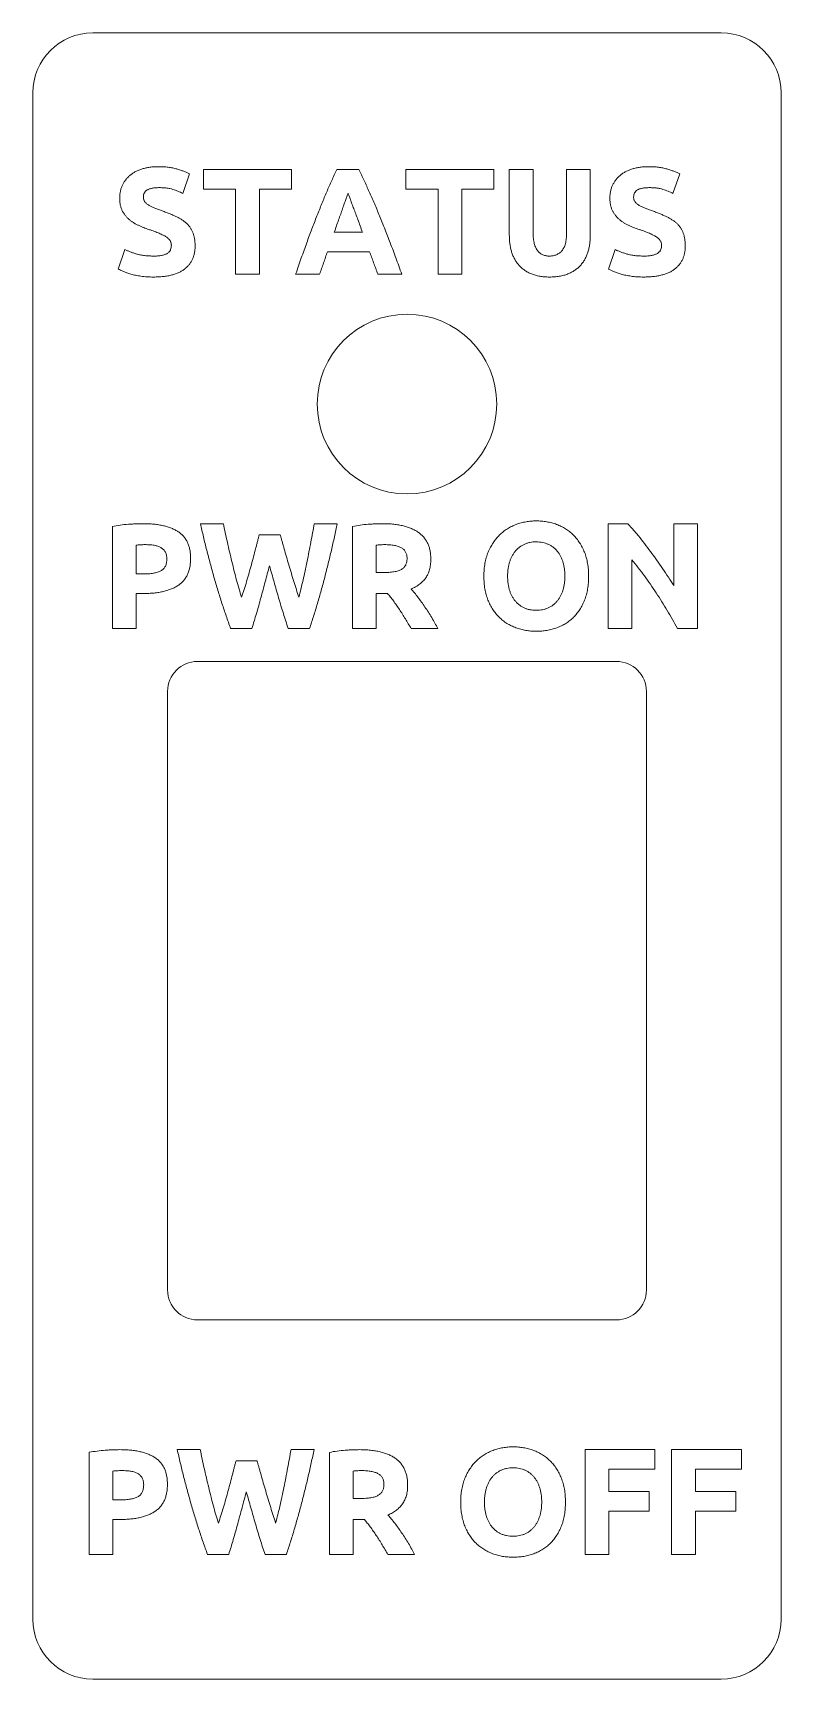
# Model space of a CAD drawing. Header units: millimetres. Extents: x 0 to 25, y 0 to 55.
import ezdxf

# ---------------------------------------------------------------- set-up
doc = ezdxf.new("R2010")
doc.units = ezdxf.units.MM
doc.layers.get('0').update_dxf_attribs({"lineweight": 5})
doc.layers.add('Layer1', color=50, linetype='Continuous', lineweight=15)

msp = doc.modelspace()

# ---------------------------------------------------------------- linework, layer by layer
for p, q in [((5.232, 50.289), (5.005, 49.64)), ((5.699, 49.784), (5.699, 50.438)), ((5.699, 50.438), (8.639, 50.438)), ((8.639, 50.438), (8.639, 49.784)), ((10.156, 50.438), (10.89, 50.438)), ((12.466, 49.784), (12.466, 50.438)), ((12.466, 50.438), (15.406, 50.438)), ((15.406, 50.438), (15.406, 49.784)), ((15.919, 48.247), (15.919, 50.438)), ((15.919, 50.438), (16.712, 50.438)), ((16.712, 50.438), (16.712, 48.323)), ((17.832, 48.323), (17.832, 50.438)), ((17.832, 50.438), (18.626, 50.438)), ((18.626, 50.438), (18.626, 48.247)), ((21.612, 50.289), (21.385, 49.64)), ((6.772, 49.784), (5.699, 49.784)), ((6.772, 46.938), (6.772, 49.784)), ((7.566, 49.784), (7.566, 46.938)), ((8.639, 49.784), (7.566, 49.784)), ((13.539, 49.784), (12.466, 49.784)), ((13.539, 46.938), (13.539, 49.784)), ((15.406, 49.784), (14.332, 49.784)), ((14.332, 49.784), (14.332, 46.938)), ((10.07, 48.338), (11.009, 48.338)), ((2.852, 47.112), (3.074, 47.766)), ((11.251, 47.684), (9.841, 47.684)), ((19.232, 47.112), (19.454, 47.766)), ((7.566, 46.938), (6.772, 46.938)), ((9.579, 46.938), (8.779, 46.938)), ((12.326, 46.938), (11.525, 46.938)), ((14.332, 46.938), (13.539, 46.938)), ((2.655, 35.103), (2.655, 38.513)), ((5.595, 38.603), (6.365, 38.603)), ((9.4, 38.603), (10.169, 38.603)), ((10.682, 35.103), (10.682, 38.512)), ((19.222, 35.103), (19.222, 38.603)), ((19.222, 38.603), (19.88, 38.603)), ((21.415, 36.534), (21.415, 38.603)), ((21.415, 38.603), (22.209, 38.603)), ((22.209, 38.603), (22.209, 35.103)), ((7.56, 38.229), (8.263, 38.229)), ((3.449, 37.888), (3.449, 36.923)), ((11.475, 37.887), (11.475, 36.969)), ((3.449, 36.923), (3.686, 36.923)), ((11.475, 36.969), (11.693, 36.969)), ((20.015, 37.398), (20.015, 35.103)), ((3.688, 36.269), (3.449, 36.269)), ((3.449, 36.269), (3.449, 35.103)), ((11.849, 36.269), (11.475, 36.269)), ((11.475, 36.269), (11.475, 35.103)), ((3.449, 35.103), (2.655, 35.103)), ((7.316, 35.103), (6.607, 35.103)), ((9.243, 35.103), (8.53, 35.103)), ((11.475, 35.103), (10.682, 35.103)), ((13.529, 35.103), (12.637, 35.103)), ((20.015, 35.103), (19.222, 35.103)), ((22.209, 35.103), (21.536, 35.103)), ((1.881, 4.165), (1.881, 7.576)), ((4.821, 7.665), (5.591, 7.665)), ((6.786, 7.292), (7.489, 7.292)), ((8.626, 7.665), (9.395, 7.665)), ((9.908, 4.165), (9.908, 7.575)), ((18.448, 7.665), (20.781, 7.665)), ((18.448, 4.165), (18.448, 7.665)), ((20.781, 7.665), (20.781, 7.012)), ((21.341, 4.165), (21.341, 7.665)), ((21.341, 7.665), (23.675, 7.665)), ((23.675, 7.665), (23.675, 7.012)), ((2.675, 6.951), (2.675, 5.985)), ((10.701, 6.95), (10.701, 6.032)), ((19.241, 7.012), (19.241, 6.265)), ((20.781, 7.012), (19.241, 7.012)), ((23.675, 7.012), (22.135, 7.012)), ((22.135, 7.012), (22.135, 6.265)), ((19.241, 6.265), (20.595, 6.265)), ((20.595, 6.265), (20.595, 5.612)), ((22.135, 6.265), (23.488, 6.265)), ((23.488, 6.265), (23.488, 5.612)), ((2.675, 5.985), (2.912, 5.985)), ((10.701, 6.032), (10.919, 6.032)), ((19.241, 5.612), (19.241, 4.165)), ((20.595, 5.612), (19.241, 5.612)), ((23.488, 5.612), (22.135, 5.612)), ((22.135, 5.612), (22.135, 4.165)), ((2.914, 5.332), (2.675, 5.332)), ((2.675, 5.332), (2.675, 4.165)), ((11.075, 5.332), (10.701, 5.332)), ((10.701, 5.332), (10.701, 4.165)), ((2.675, 4.165), (1.881, 4.165)), ((6.542, 4.165), (5.833, 4.165)), ((8.469, 4.165), (7.756, 4.165)), ((10.701, 4.165), (9.908, 4.165)), ((12.755, 4.165), (11.863, 4.165)), ((19.241, 4.165), (18.448, 4.165)), ((22.135, 4.165), (21.341, 4.165))]:
    msp.add_line(p, q)
for points, knots in [([(2.899, 49.474), (2.9, 49.513), (2.902, 49.591), (2.919, 49.705), (2.947, 49.813), (2.988, 49.914), (3.038, 50.008), (3.098, 50.096), (3.169, 50.175), (3.248, 50.248), (3.337, 50.313), (3.434, 50.37), (3.541, 50.419), (3.656, 50.46), (3.779, 50.491), (3.91, 50.515), (4.049, 50.529), (4.144, 50.53), (4.192, 50.531)], [0, 0, 0, 0, 0.063219, 0.123921, 0.182837, 0.240385, 0.297057, 0.35304, 0.409307, 0.466062, 0.524249, 0.583978, 0.645855, 0.710427, 0.778078, 0.848519, 0.922489, 1, 1, 1, 1]), ([(4.192, 50.531), (4.25, 50.53), (4.36, 50.529), (4.52, 50.514), (4.668, 50.492), (4.803, 50.457), (4.926, 50.418), (5.039, 50.379), (5.14, 50.336), (5.202, 50.304), (5.232, 50.289)], [0, 0, 0, 0, 0.15893, 0.307608, 0.445879, 0.574762, 0.695152, 0.805709, 0.907177, 1, 1, 1, 1]), ([(8.779, 46.938), (8.811, 47.03), (8.874, 47.212), (8.967, 47.479), (9.058, 47.735), (9.147, 47.981), (9.234, 48.217), (9.319, 48.447), (9.405, 48.669), (9.516, 48.953), (9.652, 49.294), (9.816, 49.689), (9.982, 50.068), (10.098, 50.315), (10.156, 50.438)], [0, 0, 0, 0, 0.078133, 0.153266, 0.225465, 0.294666, 0.361549, 0.42673, 0.49003, 0.551383, 0.669731, 0.782656, 0.892068, 1, 1, 1, 1]), ([(10.89, 50.438), (10.949, 50.315), (11.068, 50.068), (11.241, 49.689), (11.414, 49.294), (11.557, 48.953), (11.673, 48.669), (11.762, 48.447), (11.851, 48.218), (11.942, 47.98), (12.035, 47.735), (12.129, 47.479), (12.227, 47.212), (12.292, 47.03), (12.326, 46.938)], [0, 0, 0, 0, 0.1077962, 0.2173599, 0.3305362, 0.4489984, 0.5103507, 0.5736336, 0.6387789, 0.7056109, 0.7748091, 0.8469163, 0.9220014, 1, 1, 1, 1]), ([(19.279, 49.474), (19.28, 49.513), (19.282, 49.591), (19.299, 49.705), (19.327, 49.813), (19.368, 49.914), (19.418, 50.008), (19.478, 50.096), (19.549, 50.175), (19.628, 50.248), (19.717, 50.313), (19.814, 50.37), (19.921, 50.419), (20.036, 50.46), (20.159, 50.491), (20.29, 50.515), (20.429, 50.529), (20.524, 50.53), (20.572, 50.531)], [0, 0, 0, 0, 0.063219, 0.123921, 0.182837, 0.240385, 0.297057, 0.35304, 0.409307, 0.466062, 0.524249, 0.583978, 0.645855, 0.710427, 0.778078, 0.848519, 0.922489, 1, 1, 1, 1]), ([(20.572, 50.531), (20.63, 50.53), (20.74, 50.529), (20.9, 50.514), (21.048, 50.492), (21.183, 50.457), (21.306, 50.418), (21.419, 50.379), (21.52, 50.336), (21.582, 50.304), (21.612, 50.289)], [0, 0, 0, 0, 0.15893, 0.307608, 0.445879, 0.574762, 0.695152, 0.805709, 0.907177, 1, 1, 1, 1]), ([(4.233, 49.831), (4.21, 49.831), (4.165, 49.83), (4.1, 49.826), (4.041, 49.821), (3.987, 49.812), (3.937, 49.801), (3.892, 49.788), (3.853, 49.772), (3.809, 49.749), (3.762, 49.712), (3.72, 49.656), (3.696, 49.589), (3.694, 49.541), (3.692, 49.516)], [0, 0, 0, 0, 0.098891, 0.189667, 0.274518, 0.351726, 0.423441, 0.488943, 0.548042, 0.602869, 0.702592, 0.796938, 0.894342, 1, 1, 1, 1]), ([(3.692, 49.516), (3.693, 49.5), (3.693, 49.471), (3.704, 49.428), (3.719, 49.39), (3.74, 49.354), (3.768, 49.323), (3.8, 49.292), (3.838, 49.264), (3.896, 49.228), (3.976, 49.185), (4.082, 49.14), (4.199, 49.097), (4.281, 49.069), (4.324, 49.054)], [0, 0, 0, 0, 0.055139, 0.106204, 0.155999, 0.204237, 0.253786, 0.306916, 0.362995, 0.423086, 0.551638, 0.688579, 0.837835, 1, 1, 1, 1]), ([(5.005, 49.64), (4.953, 49.664), (4.845, 49.715), (4.701, 49.766), (4.575, 49.8), (4.469, 49.818), (4.354, 49.829), (4.275, 49.83), (4.233, 49.831)], [0, 0, 0, 0, 0.214882, 0.445942, 0.568996, 0.702527, 0.845656, 1, 1, 1, 1]), ([(10.529, 49.646), (10.524, 49.632), (10.513, 49.6), (10.496, 49.55), (10.474, 49.494), (10.453, 49.431), (10.429, 49.362), (10.403, 49.289), (10.375, 49.21), (10.336, 49.095), (10.282, 48.943), (10.213, 48.752), (10.142, 48.548), (10.094, 48.409), (10.07, 48.338)], [0, 0, 0, 0, 0.033421, 0.07183, 0.114906, 0.16329, 0.215667, 0.272041, 0.33273, 0.396744, 0.533929, 0.681264, 0.83723, 1, 1, 1, 1]), ([(11.009, 48.338), (10.984, 48.41), (10.935, 48.551), (10.861, 48.757), (10.791, 48.95), (10.723, 49.126), (10.664, 49.284), (10.617, 49.404), (10.586, 49.492), (10.565, 49.548), (10.546, 49.6), (10.535, 49.631), (10.529, 49.646)], [0, 0, 0, 0, 0.164562, 0.322367, 0.470432, 0.605821, 0.727807, 0.835225, 0.883031, 0.927039, 0.965418, 1, 1, 1, 1]), ([(20.613, 49.831), (20.59, 49.831), (20.545, 49.83), (20.48, 49.826), (20.421, 49.821), (20.367, 49.812), (20.317, 49.801), (20.272, 49.788), (20.233, 49.772), (20.189, 49.749), (20.142, 49.712), (20.1, 49.656), (20.076, 49.589), (20.074, 49.541), (20.072, 49.516)], [0, 0, 0, 0, 0.098891, 0.189667, 0.274518, 0.351726, 0.423441, 0.488943, 0.548042, 0.602869, 0.702592, 0.796938, 0.894342, 1, 1, 1, 1]), ([(20.072, 49.516), (20.073, 49.5), (20.073, 49.471), (20.084, 49.428), (20.099, 49.39), (20.12, 49.354), (20.148, 49.323), (20.18, 49.292), (20.218, 49.264), (20.276, 49.228), (20.356, 49.185), (20.462, 49.14), (20.579, 49.097), (20.661, 49.069), (20.704, 49.054)], [0, 0, 0, 0, 0.055139, 0.106204, 0.155999, 0.204237, 0.253786, 0.306916, 0.362995, 0.423086, 0.551638, 0.688579, 0.837835, 1, 1, 1, 1]), ([(21.385, 49.64), (21.333, 49.664), (21.225, 49.715), (21.081, 49.766), (20.955, 49.8), (20.849, 49.818), (20.734, 49.829), (20.655, 49.83), (20.613, 49.831)], [0, 0, 0, 0, 0.214882, 0.445942, 0.568996, 0.702527, 0.845656, 1, 1, 1, 1]), ([(3.877, 48.432), (3.818, 48.453), (3.7, 48.496), (3.555, 48.557), (3.441, 48.613), (3.36, 48.659), (3.284, 48.712), (3.212, 48.769), (3.145, 48.831), (3.086, 48.902), (3.032, 48.977), (2.984, 49.059), (2.946, 49.15), (2.918, 49.25), (2.902, 49.359), (2.9, 49.434), (2.899, 49.474)], [0, 0, 0, 0, 0.120871, 0.243844, 0.305424, 0.365845, 0.425494, 0.484928, 0.543972, 0.602843, 0.663034, 0.723864, 0.786837, 0.853426, 0.923984, 1, 1, 1, 1]), ([(4.324, 49.054), (4.368, 49.037), (4.456, 49.005), (4.581, 48.955), (4.697, 48.904), (4.805, 48.855), (4.905, 48.803), (4.995, 48.748), (5.077, 48.688), (5.149, 48.623), (5.215, 48.555), (5.269, 48.479), (5.317, 48.399), (5.354, 48.311), (5.383, 48.217), (5.404, 48.113), (5.416, 48), (5.418, 47.921), (5.419, 47.88)], [0, 0, 0, 0, 0.0818631, 0.1590654, 0.231652, 0.2991239, 0.3626657, 0.4228972, 0.4807224, 0.5359016, 0.5895419, 0.6426195, 0.6956349, 0.7491862, 0.8050514, 0.8654268, 0.9299699, 1, 1, 1, 1]), ([(20.257, 48.432), (20.198, 48.453), (20.08, 48.496), (19.935, 48.557), (19.821, 48.613), (19.74, 48.659), (19.664, 48.712), (19.592, 48.769), (19.525, 48.831), (19.466, 48.902), (19.412, 48.977), (19.364, 49.059), (19.326, 49.15), (19.298, 49.25), (19.282, 49.359), (19.28, 49.434), (19.279, 49.474)], [0, 0, 0, 0, 0.1208715, 0.243844, 0.3054243, 0.3658453, 0.425494, 0.484928, 0.5439715, 0.6028435, 0.663034, 0.723864, 0.7868369, 0.853426, 0.9239845, 1, 1, 1, 1]), ([(20.704, 49.054), (20.748, 49.037), (20.836, 49.005), (20.961, 48.955), (21.077, 48.904), (21.185, 48.855), (21.285, 48.803), (21.375, 48.748), (21.457, 48.688), (21.529, 48.623), (21.595, 48.555), (21.649, 48.479), (21.697, 48.399), (21.734, 48.311), (21.763, 48.217), (21.784, 48.113), (21.796, 48), (21.798, 47.921), (21.799, 47.88)], [0, 0, 0, 0, 0.0818631, 0.1590654, 0.231652, 0.2991239, 0.3626657, 0.4228972, 0.4807224, 0.5359016, 0.5895419, 0.6426195, 0.6956349, 0.7491862, 0.8050514, 0.8654268, 0.9299699, 1, 1, 1, 1]), ([(4.626, 47.904), (4.625, 47.918), (4.624, 47.946), (4.615, 47.986), (4.602, 48.025), (4.583, 48.061), (4.558, 48.095), (4.528, 48.128), (4.492, 48.159), (4.451, 48.188), (4.403, 48.217), (4.349, 48.245), (4.288, 48.275), (4.22, 48.306), (4.144, 48.336), (4.061, 48.368), (3.972, 48.4), (3.909, 48.421), (3.877, 48.432)], [0, 0, 0, 0, 0.0428087, 0.08483, 0.1260557, 0.1676136, 0.2110729, 0.2566811, 0.3044649, 0.356023, 0.412172, 0.4758529, 0.5458809, 0.622331, 0.7063602, 0.7969406, 0.8948092, 1, 1, 1, 1]), ([(21.006, 47.904), (21.005, 47.918), (21.004, 47.946), (20.995, 47.986), (20.982, 48.025), (20.963, 48.061), (20.938, 48.095), (20.908, 48.128), (20.872, 48.159), (20.831, 48.188), (20.783, 48.217), (20.729, 48.245), (20.668, 48.275), (20.6, 48.306), (20.524, 48.336), (20.441, 48.368), (20.352, 48.4), (20.289, 48.421), (20.257, 48.432)], [0, 0, 0, 0, 0.0428087, 0.08483, 0.1260557, 0.1676136, 0.2110729, 0.2566811, 0.3044649, 0.356023, 0.412172, 0.4758529, 0.5458809, 0.622331, 0.7063602, 0.7969406, 0.8948092, 1, 1, 1, 1]), ([(5.419, 47.88), (5.418, 47.84), (5.417, 47.762), (5.399, 47.649), (5.372, 47.542), (5.335, 47.442), (5.286, 47.349), (5.226, 47.263), (5.155, 47.185), (5.074, 47.113), (4.981, 47.049), (4.878, 46.994), (4.763, 46.947), (4.638, 46.91), (4.502, 46.88), (4.354, 46.859), (4.196, 46.847), (4.087, 46.845), (4.031, 46.844)], [0, 0, 0, 0, 0.060865, 0.118966, 0.174453, 0.22831, 0.281551, 0.334527, 0.387829, 0.442732, 0.499506, 0.558898, 0.62142, 0.687692, 0.758314, 0.833981, 0.914319, 1, 1, 1, 1]), ([(4.047, 47.544), (4.074, 47.544), (4.126, 47.545), (4.2, 47.55), (4.267, 47.559), (4.327, 47.57), (4.38, 47.585), (4.428, 47.603), (4.47, 47.622), (4.506, 47.645), (4.538, 47.67), (4.564, 47.698), (4.585, 47.727), (4.605, 47.77), (4.622, 47.829), (4.624, 47.879), (4.626, 47.904)], [0, 0, 0, 0, 0.1054772, 0.2017474, 0.2881758, 0.3659199, 0.4374452, 0.5026887, 0.5620774, 0.6174726, 0.6683544, 0.717643, 0.7636183, 0.8086781, 0.9007684, 1, 1, 1, 1]), ([(17.261, 46.844), (17.204, 46.845), (17.096, 46.847), (16.939, 46.868), (16.793, 46.899), (16.66, 46.946), (16.538, 47.002), (16.428, 47.07), (16.328, 47.148), (16.239, 47.236), (16.162, 47.334), (16.096, 47.441), (16.039, 47.557), (15.995, 47.681), (15.961, 47.813), (15.936, 47.952), (15.922, 48.097), (15.92, 48.196), (15.919, 48.247)], [0, 0, 0, 0, 0.076291, 0.147475, 0.214412, 0.277971, 0.3385, 0.397026, 0.45367, 0.50991, 0.566295, 0.622616, 0.680621, 0.740226, 0.80194, 0.865314, 0.931318, 1, 1, 1, 1]), ([(16.712, 48.323), (16.713, 48.289), (16.714, 48.223), (16.721, 48.129), (16.734, 48.042), (16.752, 47.963), (16.775, 47.892), (16.802, 47.827), (16.831, 47.769), (16.866, 47.718), (16.905, 47.675), (16.946, 47.637), (16.993, 47.607), (17.043, 47.583), (17.097, 47.566), (17.152, 47.554), (17.21, 47.545), (17.25, 47.544), (17.27, 47.544)], [0, 0, 0, 0, 0.093713, 0.180287, 0.260817, 0.334992, 0.403129, 0.467004, 0.526558, 0.58242, 0.635486, 0.686663, 0.736958, 0.787532, 0.838949, 0.891058, 0.944428, 1, 1, 1, 1]), ([(18.626, 48.247), (18.625, 48.196), (18.623, 48.097), (18.607, 47.951), (18.582, 47.811), (18.546, 47.678), (18.5, 47.553), (18.445, 47.436), (18.376, 47.33), (18.298, 47.231), (18.208, 47.143), (18.106, 47.066), (17.994, 46.999), (17.87, 46.942), (17.734, 46.898), (17.587, 46.867), (17.428, 46.848), (17.317, 46.845), (17.261, 46.844)], [0, 0, 0, 0, 0.068055, 0.133816, 0.197314, 0.258948, 0.31854, 0.376309, 0.432915, 0.488989, 0.544948, 0.601652, 0.660313, 0.721042, 0.784742, 0.851957, 0.923424, 1, 1, 1, 1]), ([(17.27, 47.544), (17.29, 47.545), (17.33, 47.546), (17.389, 47.554), (17.444, 47.568), (17.497, 47.588), (17.546, 47.613), (17.593, 47.643), (17.636, 47.68), (17.678, 47.721), (17.714, 47.77), (17.747, 47.826), (17.772, 47.891), (17.795, 47.962), (17.812, 48.042), (17.824, 48.128), (17.831, 48.223), (17.832, 48.289), (17.832, 48.323)], [0, 0, 0, 0, 0.056181, 0.109468, 0.161804, 0.213176, 0.26337, 0.314512, 0.365749, 0.419132, 0.474448, 0.533696, 0.596598, 0.665266, 0.739036, 0.819343, 0.906449, 1, 1, 1, 1]), ([(21.799, 47.88), (21.798, 47.84), (21.797, 47.762), (21.779, 47.649), (21.752, 47.542), (21.715, 47.442), (21.666, 47.349), (21.606, 47.263), (21.535, 47.185), (21.454, 47.113), (21.361, 47.049), (21.258, 46.994), (21.143, 46.947), (21.018, 46.91), (20.882, 46.88), (20.734, 46.859), (20.576, 46.847), (20.467, 46.845), (20.411, 46.844)], [0, 0, 0, 0, 0.060865, 0.118966, 0.174453, 0.22831, 0.281551, 0.334527, 0.387829, 0.442732, 0.499506, 0.558898, 0.62142, 0.687692, 0.758314, 0.833981, 0.914319, 1, 1, 1, 1]), ([(20.427, 47.544), (20.454, 47.544), (20.506, 47.545), (20.58, 47.55), (20.647, 47.559), (20.707, 47.57), (20.76, 47.585), (20.808, 47.603), (20.85, 47.622), (20.886, 47.645), (20.918, 47.67), (20.944, 47.698), (20.965, 47.727), (20.985, 47.77), (21.002, 47.829), (21.004, 47.879), (21.006, 47.904)], [0, 0, 0, 0, 0.105477, 0.201747, 0.288176, 0.36592, 0.437445, 0.502689, 0.562077, 0.617473, 0.668354, 0.717643, 0.763618, 0.808678, 0.900768, 1, 1, 1, 1]), ([(3.074, 47.766), (3.102, 47.752), (3.16, 47.722), (3.255, 47.684), (3.358, 47.645), (3.472, 47.61), (3.597, 47.579), (3.735, 47.559), (3.887, 47.547), (3.992, 47.545), (4.047, 47.544)], [0, 0, 0, 0, 0.093495, 0.195325, 0.304037, 0.421414, 0.548618, 0.686937, 0.837181, 1, 1, 1, 1]), ([(9.841, 47.684), (9.819, 47.624), (9.777, 47.5), (9.71, 47.314), (9.645, 47.125), (9.601, 47), (9.579, 46.938)], [0, 0, 0, 0, 0.243074, 0.495194, 0.749924, 1, 1, 1, 1]), ([(11.525, 46.938), (11.501, 47.002), (11.454, 47.131), (11.383, 47.321), (11.316, 47.505), (11.272, 47.626), (11.251, 47.684)], [0, 0, 0, 0, 0.259869, 0.51598, 0.764804, 1, 1, 1, 1]), ([(19.454, 47.766), (19.482, 47.752), (19.54, 47.722), (19.635, 47.684), (19.738, 47.645), (19.852, 47.61), (19.977, 47.579), (20.115, 47.559), (20.267, 47.547), (20.372, 47.545), (20.427, 47.544)], [0, 0, 0, 0, 0.093495, 0.195325, 0.304037, 0.421414, 0.548618, 0.686937, 0.837181, 1, 1, 1, 1]), ([(4.031, 46.844), (3.993, 46.844), (3.919, 46.844), (3.811, 46.851), (3.708, 46.858), (3.611, 46.871), (3.52, 46.886), (3.434, 46.902), (3.353, 46.92), (3.256, 46.944), (3.147, 46.979), (3.032, 47.022), (2.936, 47.067), (2.879, 47.098), (2.852, 47.112)], [0, 0, 0, 0, 0.093691, 0.182133, 0.266525, 0.346533, 0.422071, 0.493109, 0.561003, 0.624393, 0.740082, 0.840374, 0.926602, 1, 1, 1, 1]), ([(20.411, 46.844), (20.373, 46.844), (20.299, 46.844), (20.191, 46.851), (20.088, 46.858), (19.991, 46.871), (19.9, 46.886), (19.814, 46.902), (19.733, 46.92), (19.636, 46.944), (19.527, 46.979), (19.412, 47.022), (19.316, 47.067), (19.259, 47.098), (19.232, 47.112)], [0, 0, 0, 0, 0.093691, 0.182133, 0.266525, 0.346533, 0.422071, 0.493109, 0.561003, 0.624393, 0.740082, 0.840374, 0.926602, 1, 1, 1, 1]), ([(2.655, 38.513), (2.742, 38.528), (2.919, 38.56), (3.143, 38.58), (3.323, 38.591), (3.45, 38.598), (3.57, 38.602), (3.646, 38.602), (3.683, 38.603)], [0, 0, 0, 0, 0.254689, 0.521467, 0.653781, 0.777513, 0.893368, 1, 1, 1, 1]), ([(3.683, 38.603), (3.745, 38.602), (3.865, 38.6), (4.04, 38.588), (4.204, 38.567), (4.357, 38.537), (4.499, 38.5), (4.63, 38.453), (4.749, 38.398), (4.858, 38.334), (4.956, 38.261), (5.039, 38.176), (5.111, 38.08), (5.169, 37.974), (5.214, 37.856), (5.246, 37.728), (5.265, 37.589), (5.268, 37.493), (5.269, 37.443)], [0, 0, 0, 0, 0.08285, 0.161, 0.234365, 0.303545, 0.368783, 0.430529, 0.488946, 0.544708, 0.598498, 0.651326, 0.70401, 0.75736, 0.813095, 0.871706, 0.933674, 1, 1, 1, 1]), ([(6.607, 35.103), (6.557, 35.24), (6.457, 35.517), (6.316, 35.941), (6.179, 36.376), (6.048, 36.82), (5.925, 37.269), (5.807, 37.716), (5.698, 38.16), (5.629, 38.456), (5.595, 38.603)], [0, 0, 0, 0, 0.1200095, 0.2425209, 0.367706, 0.4952953, 0.6235446, 0.7503075, 0.8757525, 1, 1, 1, 1]), ([(6.365, 38.603), (6.385, 38.501), (6.427, 38.295), (6.497, 37.981), (6.57, 37.661), (6.646, 37.34), (6.725, 37.023), (6.804, 36.717), (6.885, 36.427), (6.944, 36.241), (6.972, 36.151)], [0, 0, 0, 0, 0.122875, 0.250525, 0.381089, 0.512477, 0.642455, 0.768589, 0.888544, 1, 1, 1, 1]), ([(8.885, 36.151), (8.909, 36.241), (8.958, 36.427), (9.028, 36.717), (9.097, 37.023), (9.162, 37.34), (9.225, 37.661), (9.285, 37.981), (9.345, 38.295), (9.382, 38.501), (9.4, 38.603)], [0, 0, 0, 0, 0.1109552, 0.2307307, 0.3568918, 0.4867297, 0.6181072, 0.7487475, 0.8766522, 1, 1, 1, 1]), ([(10.169, 38.603), (10.138, 38.456), (10.076, 38.16), (9.975, 37.716), (9.868, 37.269), (9.754, 36.821), (9.635, 36.376), (9.51, 35.941), (9.381, 35.517), (9.289, 35.24), (9.243, 35.103)], [0, 0, 0, 0, 0.124521, 0.250218, 0.377111, 0.505463, 0.633002, 0.758008, 0.880327, 1, 1, 1, 1]), ([(10.682, 38.512), (10.768, 38.528), (10.942, 38.559), (11.162, 38.58), (11.337, 38.591), (11.462, 38.598), (11.58, 38.602), (11.656, 38.602), (11.693, 38.603)], [0, 0, 0, 0, 0.257546, 0.521538, 0.651714, 0.775316, 0.89091, 1, 1, 1, 1]), ([(11.693, 38.603), (11.755, 38.602), (11.877, 38.601), (12.055, 38.586), (12.221, 38.564), (12.376, 38.533), (12.519, 38.492), (12.652, 38.442), (12.773, 38.383), (12.882, 38.315), (12.98, 38.238), (13.065, 38.149), (13.137, 38.051), (13.195, 37.942), (13.24, 37.824), (13.273, 37.695), (13.292, 37.557), (13.294, 37.461), (13.295, 37.412)], [0, 0, 0, 0, 0.0827, 0.160808, 0.234544, 0.30355, 0.368872, 0.430946, 0.489849, 0.546134, 0.600635, 0.653897, 0.707097, 0.760575, 0.816161, 0.874065, 0.934884, 1, 1, 1, 1]), ([(15.069, 36.851), (15.069, 36.888), (15.07, 36.961), (15.077, 37.069), (15.087, 37.175), (15.104, 37.276), (15.123, 37.375), (15.148, 37.469), (15.176, 37.561), (15.221, 37.676), (15.284, 37.813), (15.375, 37.965), (15.476, 38.104), (15.591, 38.228), (15.717, 38.338), (15.852, 38.435), (15.997, 38.515), (16.151, 38.582), (16.312, 38.632), (16.477, 38.67), (16.647, 38.692), (16.761, 38.695), (16.819, 38.696)], [0, 0, 0, 0, 0.039034, 0.07711, 0.113786, 0.149935, 0.184802, 0.219077, 0.252478, 0.285259, 0.349163, 0.410582, 0.470426, 0.529452, 0.587834, 0.645448, 0.703223, 0.761837, 0.820726, 0.879823, 0.939493, 1, 1, 1, 1]), ([(16.819, 38.696), (16.878, 38.695), (16.995, 38.692), (17.169, 38.67), (17.336, 38.632), (17.499, 38.582), (17.653, 38.515), (17.799, 38.435), (17.934, 38.339), (18.059, 38.228), (18.172, 38.104), (18.272, 37.965), (18.36, 37.813), (18.422, 37.676), (18.465, 37.56), (18.492, 37.469), (18.517, 37.374), (18.535, 37.276), (18.551, 37.175), (18.561, 37.069), (18.568, 36.961), (18.568, 36.888), (18.569, 36.851)], [0, 0, 0, 0, 0.062132, 0.12266, 0.1826, 0.241824, 0.300522, 0.35815, 0.415825, 0.473676, 0.532209, 0.5916, 0.652476, 0.715898, 0.748417, 0.781658, 0.815782, 0.850511, 0.886529, 0.923086, 0.961065, 1, 1, 1, 1]), ([(19.88, 38.603), (19.907, 38.573), (19.965, 38.512), (20.052, 38.415), (20.143, 38.307), (20.272, 38.15), (20.438, 37.939), (20.638, 37.672), (20.841, 37.393), (21.039, 37.104), (21.232, 36.818), (21.355, 36.627), (21.415, 36.534)], [0, 0, 0, 0, 0.0468, 0.097647, 0.152193, 0.210647, 0.334438, 0.464244, 0.598481, 0.735624, 0.870866, 1, 1, 1, 1]), ([(6.972, 36.151), (7.001, 36.236), (7.06, 36.41), (7.142, 36.679), (7.222, 36.955), (7.299, 37.231), (7.374, 37.502), (7.43, 37.723), (7.473, 37.892), (7.503, 38.011), (7.532, 38.123), (7.551, 38.195), (7.56, 38.229)], [0, 0, 0, 0, 0.124565, 0.255571, 0.389845, 0.523423, 0.654273, 0.780104, 0.84003, 0.896763, 0.950142, 1, 1, 1, 1]), ([(8.263, 38.229), (8.274, 38.194), (8.296, 38.12), (8.328, 38.006), (8.362, 37.886), (8.409, 37.715), (8.472, 37.493), (8.551, 37.221), (8.636, 36.945), (8.718, 36.67), (8.801, 36.405), (8.858, 36.234), (8.885, 36.151)], [0, 0, 0, 0, 0.051479, 0.105634, 0.163622, 0.22429, 0.351114, 0.482467, 0.616231, 0.750415, 0.879682, 1, 1, 1, 1]), ([(16.819, 37.996), (16.782, 37.995), (16.709, 37.994), (16.604, 37.977), (16.505, 37.951), (16.413, 37.914), (16.327, 37.868), (16.249, 37.813), (16.177, 37.75), (16.112, 37.678), (16.054, 37.599), (16.005, 37.511), (15.96, 37.417), (15.925, 37.315), (15.897, 37.207), (15.876, 37.093), (15.865, 36.974), (15.863, 36.892), (15.862, 36.851)], [0, 0, 0, 0, 0.066405, 0.129134, 0.189711, 0.248484, 0.305717, 0.36237, 0.4189, 0.476296, 0.534311, 0.593735, 0.655419, 0.719728, 0.786087, 0.854804, 0.925815, 1, 1, 1, 1]), ([(17.775, 36.851), (17.775, 36.893), (17.773, 36.975), (17.761, 37.096), (17.741, 37.211), (17.712, 37.32), (17.677, 37.422), (17.633, 37.517), (17.583, 37.604), (17.525, 37.683), (17.46, 37.755), (17.388, 37.817), (17.308, 37.871), (17.222, 37.916), (17.129, 37.952), (17.031, 37.978), (16.927, 37.993), (16.855, 37.995), (16.819, 37.996)], [0, 0, 0, 0, 0.075388, 0.14717, 0.216224, 0.282916, 0.347143, 0.408747, 0.468311, 0.526251, 0.582962, 0.639745, 0.696191, 0.75391, 0.812853, 0.872822, 0.934978, 1, 1, 1, 1]), ([(3.749, 37.903), (3.722, 37.902), (3.668, 37.902), (3.589, 37.898), (3.516, 37.894), (3.47, 37.89), (3.449, 37.888)], [0, 0, 0, 0, 0.271501, 0.540807, 0.788454, 1, 1, 1, 1]), ([(3.686, 36.923), (3.717, 36.923), (3.779, 36.923), (3.868, 36.929), (3.951, 36.936), (4.028, 36.948), (4.099, 36.963), (4.164, 36.982), (4.223, 37.002), (4.276, 37.027), (4.324, 37.056), (4.364, 37.092), (4.399, 37.134), (4.427, 37.181), (4.449, 37.234), (4.464, 37.293), (4.474, 37.357), (4.475, 37.402), (4.475, 37.425)], [0, 0, 0, 0, 0.088309, 0.171309, 0.2491, 0.321912, 0.389323, 0.451459, 0.509895, 0.563977, 0.615239, 0.665271, 0.714928, 0.765833, 0.818812, 0.874991, 0.934739, 1, 1, 1, 1]), ([(5.269, 37.443), (5.268, 37.393), (5.265, 37.296), (5.246, 37.156), (5.214, 37.027), (5.17, 36.908), (5.111, 36.8), (5.041, 36.703), (4.957, 36.617), (4.859, 36.542), (4.751, 36.477), (4.631, 36.422), (4.501, 36.375), (4.359, 36.336), (4.207, 36.306), (4.043, 36.285), (3.869, 36.272), (3.749, 36.27), (3.688, 36.269)], [0, 0, 0, 0, 0.066811, 0.129268, 0.18805, 0.243835, 0.298061, 0.350946, 0.403876, 0.457927, 0.513884, 0.572157, 0.633556, 0.698406, 0.767479, 0.840343, 0.918001, 1, 1, 1, 1]), ([(4.475, 37.425), (4.475, 37.448), (4.474, 37.49), (4.465, 37.552), (4.449, 37.607), (4.426, 37.656), (4.398, 37.701), (4.364, 37.74), (4.324, 37.775), (4.279, 37.805), (4.229, 37.83), (4.174, 37.853), (4.114, 37.869), (4.024, 37.887), (3.902, 37.9), (3.802, 37.902), (3.749, 37.903)], [0, 0, 0, 0, 0.067573, 0.129221, 0.186575, 0.240747, 0.292862, 0.344915, 0.397447, 0.45138, 0.5075, 0.566774, 0.629975, 0.696605, 0.841416, 1, 1, 1, 1]), ([(11.752, 37.903), (11.725, 37.902), (11.675, 37.902), (11.603, 37.898), (11.538, 37.893), (11.496, 37.889), (11.475, 37.887)], [0, 0, 0, 0, 0.287106, 0.54553, 0.778015, 1, 1, 1, 1]), ([(11.693, 36.969), (11.728, 36.97), (11.795, 36.97), (11.892, 36.975), (11.981, 36.984), (12.063, 36.995), (12.138, 37.009), (12.204, 37.029), (12.262, 37.05), (12.314, 37.075), (12.359, 37.104), (12.397, 37.139), (12.431, 37.178), (12.457, 37.222), (12.477, 37.271), (12.492, 37.324), (12.501, 37.382), (12.502, 37.422), (12.502, 37.443)], [0, 0, 0, 0, 0.098107, 0.188836, 0.272348, 0.34942, 0.420229, 0.484047, 0.542252, 0.595265, 0.64439, 0.692139, 0.739503, 0.78717, 0.83601, 0.886916, 0.941351, 1, 1, 1, 1]), ([(12.502, 37.443), (12.502, 37.463), (12.5, 37.502), (12.492, 37.558), (12.476, 37.61), (12.456, 37.657), (12.428, 37.699), (12.396, 37.738), (12.356, 37.771), (12.311, 37.799), (12.261, 37.824), (12.205, 37.845), (12.143, 37.863), (12.075, 37.877), (12.003, 37.889), (11.924, 37.897), (11.84, 37.902), (11.782, 37.903), (11.752, 37.903)], [0, 0, 0, 0, 0.059895, 0.116749, 0.170066, 0.221031, 0.270608, 0.320778, 0.371502, 0.424323, 0.480442, 0.539787, 0.604426, 0.673113, 0.746997, 0.82547, 0.910253, 1, 1, 1, 1]), ([(13.295, 37.412), (13.295, 37.381), (13.293, 37.321), (13.287, 37.232), (13.272, 37.148), (13.255, 37.068), (13.23, 36.993), (13.202, 36.921), (13.166, 36.856), (13.127, 36.793), (13.082, 36.735), (13.033, 36.681), (12.979, 36.629), (12.92, 36.58), (12.857, 36.535), (12.788, 36.494), (12.715, 36.455), (12.664, 36.432), (12.638, 36.42)], [0, 0, 0, 0, 0.0727553, 0.1428459, 0.2095867, 0.2736199, 0.3355499, 0.3954125, 0.453817, 0.5114785, 0.5686289, 0.6265966, 0.6853174, 0.7447016, 0.8058726, 0.8683298, 0.933134, 1, 1, 1, 1]), ([(7.905, 37.191), (7.857, 37.013), (7.761, 36.656), (7.642, 36.211), (7.545, 35.859), (7.47, 35.602), (7.395, 35.35), (7.342, 35.185), (7.316, 35.103)], [0, 0, 0, 0, 0.25542, 0.510516, 0.63637, 0.760143, 0.881207, 1, 1, 1, 1]), ([(8.53, 35.103), (8.502, 35.185), (8.447, 35.35), (8.367, 35.602), (8.287, 35.859), (8.183, 36.211), (8.057, 36.656), (7.956, 37.013), (7.905, 37.191)], [0, 0, 0, 0, 0.118788, 0.239914, 0.363813, 0.489759, 0.74481, 1, 1, 1, 1]), ([(16.819, 35.009), (16.76, 35.011), (16.642, 35.014), (16.469, 35.036), (16.301, 35.074), (16.139, 35.124), (15.984, 35.189), (15.839, 35.27), (15.704, 35.365), (15.579, 35.474), (15.465, 35.598), (15.365, 35.736), (15.277, 35.888), (15.215, 36.024), (15.173, 36.14), (15.145, 36.231), (15.121, 36.326), (15.102, 36.425), (15.086, 36.526), (15.077, 36.631), (15.07, 36.74), (15.069, 36.813), (15.069, 36.851)], [0, 0, 0, 0, 0.061938, 0.122777, 0.182526, 0.24205, 0.300704, 0.358389, 0.415972, 0.473542, 0.531943, 0.591186, 0.65212, 0.715372, 0.747923, 0.781195, 0.815353, 0.850365, 0.886166, 0.923012, 0.961028, 1, 1, 1, 1]), ([(15.862, 36.851), (15.863, 36.808), (15.865, 36.726), (15.876, 36.605), (15.897, 36.49), (15.925, 36.383), (15.96, 36.281), (16.005, 36.188), (16.054, 36.101), (16.112, 36.022), (16.177, 35.951), (16.249, 35.889), (16.327, 35.835), (16.413, 35.789), (16.505, 35.753), (16.604, 35.728), (16.709, 35.712), (16.782, 35.71), (16.819, 35.709)], [0, 0, 0, 0, 0.075546, 0.147478, 0.216678, 0.282671, 0.346214, 0.407554, 0.46665, 0.524712, 0.581834, 0.638125, 0.694575, 0.751648, 0.81031, 0.870826, 0.933541, 1, 1, 1, 1]), ([(16.819, 35.709), (16.855, 35.71), (16.927, 35.712), (17.031, 35.728), (17.129, 35.753), (17.222, 35.789), (17.309, 35.834), (17.388, 35.889), (17.461, 35.951), (17.525, 36.022), (17.583, 36.101), (17.633, 36.188), (17.677, 36.281), (17.712, 36.383), (17.741, 36.49), (17.761, 36.605), (17.773, 36.726), (17.775, 36.808), (17.775, 36.851)], [0, 0, 0, 0, 0.065182, 0.127491, 0.187609, 0.246697, 0.304558, 0.361387, 0.418027, 0.474878, 0.532961, 0.592296, 0.653659, 0.717226, 0.783242, 0.852468, 0.924426, 1, 1, 1, 1]), ([(18.569, 36.851), (18.568, 36.813), (18.568, 36.74), (18.561, 36.631), (18.551, 36.526), (18.536, 36.425), (18.517, 36.326), (18.494, 36.231), (18.466, 36.14), (18.425, 36.024), (18.365, 35.888), (18.278, 35.736), (18.18, 35.598), (18.069, 35.474), (17.946, 35.365), (17.812, 35.269), (17.666, 35.189), (17.511, 35.124), (17.347, 35.073), (17.176, 35.036), (16.999, 35.013), (16.88, 35.011), (16.819, 35.009)], [0, 0, 0, 0, 0.038894, 0.076833, 0.113605, 0.149297, 0.18424, 0.218267, 0.251473, 0.283871, 0.346683, 0.407243, 0.46592, 0.523691, 0.580764, 0.63761, 0.695401, 0.754172, 0.814062, 0.874683, 0.936409, 1, 1, 1, 1]), ([(21.536, 35.103), (21.481, 35.203), (21.37, 35.404), (21.196, 35.702), (21.015, 35.998), (20.828, 36.291), (20.635, 36.58), (20.435, 36.861), (20.23, 37.134), (20.087, 37.31), (20.015, 37.398)], [0, 0, 0, 0, 0.124403, 0.2496573, 0.3754513, 0.5018325, 0.6281879, 0.7531346, 0.876985, 1, 1, 1, 1]), ([(12.638, 36.42), (12.676, 36.377), (12.755, 36.288), (12.869, 36.14), (12.986, 35.983), (13.103, 35.817), (13.218, 35.643), (13.327, 35.464), (13.432, 35.284), (13.497, 35.162), (13.529, 35.103)], [0, 0, 0, 0, 0.107386, 0.224998, 0.349899, 0.477333, 0.607777, 0.740465, 0.872459, 1, 1, 1, 1]), ([(12.637, 35.103), (12.605, 35.155), (12.542, 35.262), (12.446, 35.421), (12.35, 35.58), (12.249, 35.733), (12.149, 35.881), (12.049, 36.02), (11.951, 36.151), (11.882, 36.231), (11.849, 36.269)], [0, 0, 0, 0, 0.130822, 0.263063, 0.395842, 0.526229, 0.653175, 0.775157, 0.891006, 1, 1, 1, 1]), ([(14.295, 5.913), (14.295, 5.95), (14.296, 6.024), (14.303, 6.132), (14.313, 6.237), (14.33, 6.339), (14.349, 6.437), (14.374, 6.532), (14.402, 6.623), (14.447, 6.739), (14.51, 6.876), (14.601, 7.028), (14.702, 7.167), (14.817, 7.291), (14.943, 7.401), (15.078, 7.498), (15.223, 7.578), (15.377, 7.644), (15.538, 7.695), (15.703, 7.732), (15.873, 7.755), (15.987, 7.757), (16.045, 7.759)], [0, 0, 0, 0, 0.039034, 0.07711, 0.113786, 0.149935, 0.184802, 0.219077, 0.252478, 0.285259, 0.349163, 0.410582, 0.470426, 0.529452, 0.587834, 0.645448, 0.703223, 0.761837, 0.820726, 0.879823, 0.939493, 1, 1, 1, 1]), ([(16.045, 7.759), (16.104, 7.757), (16.221, 7.755), (16.395, 7.732), (16.562, 7.695), (16.725, 7.644), (16.879, 7.578), (17.025, 7.497), (17.16, 7.402), (17.285, 7.291), (17.398, 7.167), (17.498, 7.028), (17.586, 6.876), (17.648, 6.739), (17.691, 6.623), (17.718, 6.532), (17.743, 6.437), (17.761, 6.339), (17.777, 6.237), (17.787, 6.132), (17.794, 6.024), (17.794, 5.95), (17.795, 5.913)], [0, 0, 0, 0, 0.062132, 0.12266, 0.1826, 0.241824, 0.300522, 0.35815, 0.415825, 0.473676, 0.532209, 0.5916, 0.652476, 0.715898, 0.748417, 0.781658, 0.815782, 0.850511, 0.886529, 0.923086, 0.961065, 1, 1, 1, 1]), ([(1.881, 7.576), (1.968, 7.591), (2.145, 7.622), (2.369, 7.643), (2.549, 7.654), (2.676, 7.661), (2.796, 7.664), (2.872, 7.665), (2.909, 7.665)], [0, 0, 0, 0, 0.254689, 0.521467, 0.653781, 0.777513, 0.893368, 1, 1, 1, 1]), ([(2.909, 7.665), (2.971, 7.665), (3.091, 7.663), (3.266, 7.651), (3.43, 7.63), (3.583, 7.6), (3.725, 7.562), (3.856, 7.516), (3.975, 7.46), (4.084, 7.397), (4.182, 7.324), (4.266, 7.238), (4.337, 7.143), (4.395, 7.036), (4.44, 6.919), (4.472, 6.791), (4.491, 6.652), (4.494, 6.556), (4.495, 6.506)], [0, 0, 0, 0, 0.08285, 0.161, 0.234365, 0.303545, 0.368783, 0.430529, 0.488946, 0.544708, 0.598498, 0.651326, 0.70401, 0.75736, 0.813095, 0.871706, 0.933674, 1, 1, 1, 1]), ([(5.833, 4.165), (5.783, 4.303), (5.683, 4.58), (5.542, 5.004), (5.405, 5.439), (5.274, 5.883), (5.151, 6.331), (5.033, 6.778), (4.924, 7.223), (4.855, 7.518), (4.821, 7.665)], [0, 0, 0, 0, 0.1200095, 0.2425209, 0.367706, 0.4952953, 0.6235446, 0.7503075, 0.8757525, 1, 1, 1, 1]), ([(5.591, 7.665), (5.611, 7.564), (5.653, 7.357), (5.723, 7.044), (5.796, 6.724), (5.872, 6.403), (5.951, 6.086), (6.03, 5.779), (6.112, 5.49), (6.17, 5.304), (6.198, 5.214)], [0, 0, 0, 0, 0.122875, 0.250525, 0.381089, 0.512477, 0.642455, 0.768589, 0.888544, 1, 1, 1, 1]), ([(6.198, 5.214), (6.227, 5.299), (6.286, 5.473), (6.368, 5.742), (6.448, 6.018), (6.525, 6.294), (6.6, 6.565), (6.656, 6.786), (6.699, 6.955), (6.729, 7.074), (6.758, 7.185), (6.777, 7.257), (6.786, 7.292)], [0, 0, 0, 0, 0.124565, 0.255571, 0.389845, 0.523423, 0.654273, 0.780104, 0.84003, 0.896763, 0.950142, 1, 1, 1, 1]), ([(7.489, 7.292), (7.5, 7.256), (7.522, 7.183), (7.554, 7.069), (7.588, 6.949), (7.635, 6.778), (7.698, 6.556), (7.778, 6.284), (7.862, 6.008), (7.944, 5.733), (8.027, 5.468), (8.084, 5.297), (8.111, 5.214)], [0, 0, 0, 0, 0.051479, 0.105634, 0.163622, 0.22429, 0.351114, 0.482467, 0.616231, 0.750415, 0.879682, 1, 1, 1, 1]), ([(8.111, 5.214), (8.135, 5.304), (8.184, 5.49), (8.254, 5.78), (8.323, 6.086), (8.388, 6.403), (8.451, 6.724), (8.511, 7.044), (8.571, 7.358), (8.608, 7.564), (8.626, 7.665)], [0, 0, 0, 0, 0.110955, 0.230731, 0.356892, 0.48673, 0.618107, 0.748748, 0.876652, 1, 1, 1, 1]), ([(9.395, 7.665), (9.364, 7.518), (9.302, 7.223), (9.201, 6.779), (9.094, 6.331), (8.98, 5.883), (8.861, 5.439), (8.736, 5.004), (8.607, 4.58), (8.515, 4.303), (8.469, 4.165)], [0, 0, 0, 0, 0.124521, 0.250218, 0.377111, 0.505463, 0.633002, 0.758008, 0.880327, 1, 1, 1, 1]), ([(9.908, 7.575), (9.994, 7.591), (10.168, 7.622), (10.388, 7.643), (10.563, 7.654), (10.688, 7.661), (10.806, 7.664), (10.882, 7.665), (10.919, 7.665)], [0, 0, 0, 0, 0.257546, 0.521538, 0.651714, 0.775316, 0.89091, 1, 1, 1, 1]), ([(10.919, 7.665), (10.981, 7.665), (11.103, 7.663), (11.281, 7.649), (11.447, 7.627), (11.602, 7.596), (11.745, 7.555), (11.878, 7.505), (11.999, 7.446), (12.108, 7.378), (12.206, 7.301), (12.291, 7.212), (12.363, 7.114), (12.421, 7.005), (12.466, 6.886), (12.499, 6.758), (12.518, 6.62), (12.52, 6.524), (12.521, 6.475)], [0, 0, 0, 0, 0.0827, 0.160808, 0.234544, 0.30355, 0.368872, 0.430946, 0.489849, 0.546134, 0.600635, 0.653897, 0.707097, 0.760575, 0.816161, 0.874065, 0.934884, 1, 1, 1, 1]), ([(2.975, 6.965), (2.948, 6.965), (2.894, 6.965), (2.815, 6.961), (2.742, 6.957), (2.696, 6.953), (2.675, 6.951)], [0, 0, 0, 0, 0.271501, 0.540807, 0.788454, 1, 1, 1, 1]), ([(3.701, 6.488), (3.701, 6.51), (3.7, 6.553), (3.691, 6.614), (3.675, 6.67), (3.652, 6.719), (3.624, 6.763), (3.59, 6.803), (3.55, 6.838), (3.505, 6.868), (3.455, 6.893), (3.4, 6.915), (3.34, 6.931), (3.25, 6.949), (3.128, 6.963), (3.028, 6.965), (2.975, 6.965)], [0, 0, 0, 0, 0.067573, 0.129221, 0.186575, 0.240747, 0.292862, 0.344915, 0.397447, 0.45138, 0.5075, 0.566774, 0.629975, 0.696605, 0.841416, 1, 1, 1, 1]), ([(10.978, 6.965), (10.951, 6.965), (10.901, 6.965), (10.829, 6.961), (10.764, 6.955), (10.722, 6.952), (10.701, 6.95)], [0, 0, 0, 0, 0.287106, 0.54553, 0.778015, 1, 1, 1, 1]), ([(11.728, 6.506), (11.728, 6.526), (11.726, 6.565), (11.718, 6.621), (11.702, 6.673), (11.682, 6.72), (11.654, 6.762), (11.622, 6.8), (11.582, 6.833), (11.537, 6.862), (11.487, 6.887), (11.431, 6.908), (11.369, 6.926), (11.301, 6.94), (11.229, 6.952), (11.15, 6.96), (11.066, 6.965), (11.008, 6.965), (10.978, 6.965)], [0, 0, 0, 0, 0.059895, 0.116749, 0.170066, 0.221031, 0.270608, 0.320778, 0.371502, 0.424323, 0.480442, 0.539787, 0.604426, 0.673113, 0.746997, 0.82547, 0.910253, 1, 1, 1, 1]), ([(16.045, 7.059), (16.008, 7.058), (15.935, 7.056), (15.83, 7.04), (15.731, 7.014), (15.639, 6.977), (15.553, 6.931), (15.475, 6.876), (15.403, 6.813), (15.338, 6.741), (15.28, 6.662), (15.231, 6.574), (15.186, 6.48), (15.151, 6.378), (15.123, 6.27), (15.102, 6.156), (15.091, 6.036), (15.089, 5.955), (15.088, 5.913)], [0, 0, 0, 0, 0.0664049, 0.1291343, 0.189711, 0.2484844, 0.3057167, 0.3623696, 0.4188997, 0.476296, 0.5343112, 0.5937351, 0.6554188, 0.7197285, 0.7860867, 0.8548038, 0.9258146, 1, 1, 1, 1]), ([(17.001, 5.913), (17.001, 5.956), (16.999, 6.038), (16.987, 6.159), (16.967, 6.274), (16.938, 6.383), (16.903, 6.485), (16.859, 6.579), (16.809, 6.667), (16.751, 6.746), (16.686, 6.817), (16.614, 6.88), (16.534, 6.934), (16.448, 6.979), (16.355, 7.015), (16.257, 7.04), (16.153, 7.056), (16.081, 7.058), (16.045, 7.059)], [0, 0, 0, 0, 0.075388, 0.14717, 0.216224, 0.282916, 0.347143, 0.408747, 0.468311, 0.526251, 0.582962, 0.639745, 0.696191, 0.75391, 0.812853, 0.872822, 0.934978, 1, 1, 1, 1]), ([(2.912, 5.985), (2.943, 5.986), (3.005, 5.986), (3.094, 5.991), (3.177, 5.999), (3.254, 6.011), (3.325, 6.026), (3.39, 6.044), (3.449, 6.065), (3.502, 6.09), (3.55, 6.119), (3.59, 6.155), (3.625, 6.196), (3.653, 6.244), (3.675, 6.297), (3.69, 6.356), (3.7, 6.42), (3.701, 6.465), (3.701, 6.488)], [0, 0, 0, 0, 0.088309, 0.171309, 0.2491, 0.321912, 0.389323, 0.451459, 0.509895, 0.563977, 0.615239, 0.665271, 0.714928, 0.765833, 0.818812, 0.874991, 0.934739, 1, 1, 1, 1]), ([(4.495, 6.506), (4.494, 6.456), (4.491, 6.359), (4.472, 6.219), (4.44, 6.09), (4.396, 5.971), (4.337, 5.863), (4.267, 5.766), (4.183, 5.679), (4.085, 5.605), (3.977, 5.54), (3.857, 5.485), (3.727, 5.437), (3.585, 5.399), (3.433, 5.368), (3.269, 5.348), (3.095, 5.334), (2.975, 5.333), (2.914, 5.332)], [0, 0, 0, 0, 0.066811, 0.129268, 0.18805, 0.243835, 0.298061, 0.350946, 0.403876, 0.457927, 0.513884, 0.572157, 0.633556, 0.698406, 0.767479, 0.840343, 0.918001, 1, 1, 1, 1]), ([(7.131, 6.254), (7.083, 6.075), (6.987, 5.719), (6.868, 5.274), (6.771, 4.922), (6.696, 4.665), (6.621, 4.413), (6.568, 4.247), (6.542, 4.165)], [0, 0, 0, 0, 0.25542, 0.510516, 0.63637, 0.760143, 0.881207, 1, 1, 1, 1]), ([(7.756, 4.165), (7.728, 4.247), (7.673, 4.413), (7.593, 4.665), (7.513, 4.922), (7.409, 5.274), (7.283, 5.719), (7.182, 6.075), (7.131, 6.254)], [0, 0, 0, 0, 0.1187884, 0.2399142, 0.3638127, 0.4897592, 0.7448104, 1, 1, 1, 1]), ([(10.919, 6.032), (10.954, 6.032), (11.021, 6.033), (11.118, 6.038), (11.207, 6.047), (11.289, 6.058), (11.364, 6.072), (11.43, 6.091), (11.488, 6.113), (11.54, 6.138), (11.585, 6.167), (11.623, 6.202), (11.657, 6.241), (11.683, 6.285), (11.703, 6.334), (11.718, 6.387), (11.727, 6.445), (11.728, 6.485), (11.728, 6.506)], [0, 0, 0, 0, 0.098107, 0.188836, 0.272348, 0.34942, 0.420229, 0.484047, 0.542252, 0.595265, 0.64439, 0.692139, 0.739503, 0.78717, 0.83601, 0.886916, 0.941351, 1, 1, 1, 1]), ([(12.521, 6.475), (12.521, 6.444), (12.519, 6.383), (12.513, 6.294), (12.498, 6.21), (12.481, 6.13), (12.456, 6.055), (12.428, 5.984), (12.392, 5.918), (12.353, 5.856), (12.308, 5.798), (12.259, 5.743), (12.205, 5.691), (12.146, 5.643), (12.083, 5.598), (12.014, 5.556), (11.941, 5.518), (11.89, 5.495), (11.864, 5.483)], [0, 0, 0, 0, 0.072755, 0.142846, 0.209587, 0.27362, 0.33555, 0.395413, 0.453817, 0.511478, 0.568629, 0.626597, 0.685317, 0.744702, 0.805873, 0.86833, 0.933134, 1, 1, 1, 1]), ([(16.045, 4.072), (15.986, 4.074), (15.868, 4.076), (15.695, 4.098), (15.527, 4.136), (15.365, 4.187), (15.21, 4.252), (15.065, 4.333), (14.93, 4.428), (14.805, 4.537), (14.691, 4.661), (14.591, 4.799), (14.503, 4.951), (14.441, 5.087), (14.399, 5.203), (14.371, 5.294), (14.347, 5.389), (14.329, 5.487), (14.312, 5.589), (14.303, 5.694), (14.296, 5.803), (14.295, 5.876), (14.295, 5.913)], [0, 0, 0, 0, 0.061938, 0.122777, 0.182526, 0.24205, 0.300704, 0.358389, 0.415972, 0.473542, 0.531943, 0.591186, 0.65212, 0.715372, 0.747923, 0.781195, 0.815353, 0.850365, 0.886166, 0.923012, 0.961028, 1, 1, 1, 1]), ([(15.088, 5.913), (15.089, 5.871), (15.091, 5.788), (15.102, 5.667), (15.123, 5.553), (15.151, 5.445), (15.187, 5.344), (15.231, 5.251), (15.28, 5.164), (15.338, 5.085), (15.403, 5.014), (15.475, 4.952), (15.553, 4.897), (15.639, 4.852), (15.731, 4.816), (15.83, 4.791), (15.935, 4.775), (16.008, 4.773), (16.045, 4.772)], [0, 0, 0, 0, 0.075546, 0.147478, 0.216678, 0.282671, 0.346214, 0.407554, 0.46665, 0.524712, 0.581834, 0.638125, 0.694575, 0.751648, 0.81031, 0.870826, 0.933541, 1, 1, 1, 1]), ([(16.045, 4.772), (16.081, 4.773), (16.153, 4.775), (16.257, 4.791), (16.355, 4.816), (16.448, 4.852), (16.535, 4.897), (16.614, 4.952), (16.687, 5.013), (16.751, 5.085), (16.809, 5.164), (16.859, 5.251), (16.903, 5.344), (16.938, 5.445), (16.967, 5.553), (16.987, 5.667), (16.999, 5.788), (17.001, 5.871), (17.001, 5.913)], [0, 0, 0, 0, 0.0651822, 0.1274913, 0.1876088, 0.2466973, 0.3045582, 0.3613872, 0.418027, 0.4748777, 0.5329611, 0.5922963, 0.6536593, 0.7172258, 0.7832424, 0.8524675, 0.924426, 1, 1, 1, 1]), ([(17.795, 5.913), (17.794, 5.876), (17.794, 5.803), (17.787, 5.694), (17.777, 5.589), (17.762, 5.487), (17.743, 5.389), (17.72, 5.294), (17.692, 5.203), (17.651, 5.087), (17.591, 4.951), (17.504, 4.799), (17.406, 4.661), (17.295, 4.537), (17.172, 4.428), (17.038, 4.332), (16.892, 4.252), (16.737, 4.186), (16.573, 4.136), (16.402, 4.098), (16.225, 4.076), (16.106, 4.074), (16.045, 4.072)], [0, 0, 0, 0, 0.0388942, 0.0768332, 0.113605, 0.1492973, 0.1842396, 0.2182669, 0.2514727, 0.283871, 0.3466834, 0.4072426, 0.4659203, 0.523691, 0.5807643, 0.6376101, 0.695401, 0.7541716, 0.8140616, 0.8746832, 0.9364088, 1, 1, 1, 1]), ([(11.863, 4.165), (11.831, 4.218), (11.768, 4.324), (11.672, 4.484), (11.576, 4.643), (11.475, 4.796), (11.375, 4.943), (11.275, 5.083), (11.177, 5.213), (11.108, 5.293), (11.075, 5.332)], [0, 0, 0, 0, 0.130822, 0.263063, 0.395842, 0.526229, 0.653175, 0.775157, 0.891006, 1, 1, 1, 1]), ([(11.864, 5.483), (11.902, 5.44), (11.981, 5.35), (12.095, 5.203), (12.212, 5.046), (12.329, 4.879), (12.444, 4.706), (12.553, 4.527), (12.658, 4.347), (12.723, 4.225), (12.755, 4.165)], [0, 0, 0, 0, 0.107386, 0.2249978, 0.3498985, 0.4773326, 0.6077772, 0.740465, 0.8724592, 1, 1, 1, 1])]:
    msp.add_open_spline(points, degree=3, knots=knots)
at = {"layer": 'Layer1'}
for p, q in [((23, 55), (2, 55)), ((0, 53), (0, 2)), ((25, 2), (25, 53)), ((19.5, 34), (5.5, 34)), ((4.5, 33), (4.5, 13)), ((20.5, 13), (20.5, 33)), ((5.5, 12), (19.5, 12)), ((2, 0), (23, 0))]:
    msp.add_line(p, q, dxfattribs=at)
msp.add_circle((12.5, 42.6), 3, dxfattribs=at)
for centre, radius, start, end in [((2, 53), 2, 90, 180), ((23, 53), 2, 0, 90), ((5.5, 33), 1, 90, 180), ((19.5, 33), 1, 0, 90), ((5.5, 13), 1, 180, 270), ((19.5, 13), 1, 270, 0), ((2, 2), 2, 180, 270), ((23, 2), 2, 270, 0)]:
    msp.add_arc(centre, radius, start, end, dxfattribs=at)

doc.saveas('drawing.dxf')
